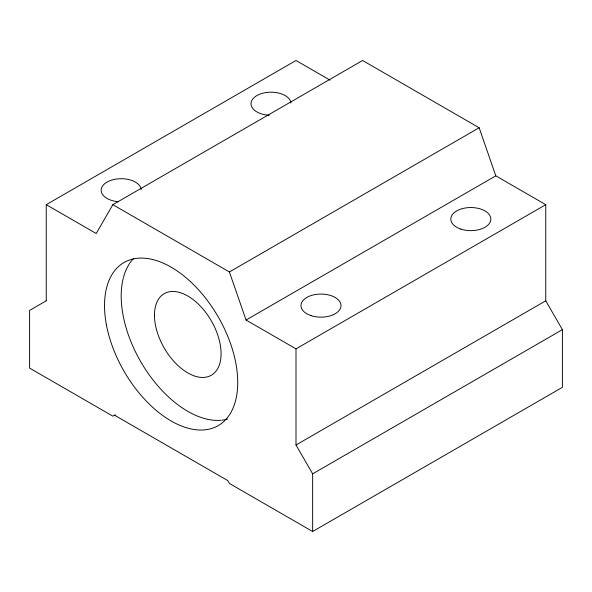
<?xml version="1.0" encoding="UTF-8"?>
<svg xmlns="http://www.w3.org/2000/svg" width="592" height="592" viewBox="0 0 592 592"><rect width="100%" height="100%" fill="white"/><g stroke="black" fill="none" stroke-linecap="round" stroke-linejoin="round"><path stroke-width="0.89" d="M114.515 415.199L227.735 480.563L229.4 483.449L312.65 531.512L562.4 387.323L562.4 329.648L545.75 300.81L545.75 204.677L495.8 175.839L479.15 127.776L362.6 60.488L112.85 204.677L96.2 233.514L46.25 204.677L46.25 300.81M46.25 204.677L296 60.488L330.092 80.172M46.413 300.714L29.6 310.423L29.6 368.098L112.85 416.161L115.255 414.777M112.85 204.677L229.4 271.965L479.15 127.776M229.4 271.965L246.05 320.028L495.8 175.839M246.05 320.028L296 348.873L545.75 204.677M312.65 531.512L312.65 473.837L296 444.999L545.75 300.81M312.65 473.837L562.4 329.648M296 348.873L296 444.999M227.432 419.099A94.158 54.36 60 0 1 221.993 420.157M221.068 420.253A94.158 54.36 60 0 1 147.571 372.523A94.158 54.36 60 0 1 123.254 278.225M123.462 277.426A94.158 54.36 60 0 1 129.641 263.41M130.114 262.722A94.158 54.36 60 0 1 133.651 258.43M118.563 201.717A20.017 11.559 0 0 1 101.202 189.499A20.017 11.559 0 0 1 121.182 178.703A20.017 11.559 0 0 1 141.148 189.507M269.286 115.255A20.017 11.559 0 0 1 251.023 103.326A20.017 11.559 0 0 1 270.736 92.189A20.017 11.559 0 0 1 290.998 102.993M154.475 315.225A47.094 27.188 60 0 0 204.425 377.363A47.094 27.188 60 0 0 204.425 310.763A47.094 27.188 60 0 0 154.475 315.225M106.382 324.727A94.187 54.383 60 0 0 217.027 426.284A94.187 54.383 60 0 0 189.965 281.178A94.187 54.383 60 0 0 106.382 324.727M460.82 229.104A20.017 11.559 0 0 0 490.842 219.099A20.017 11.559 0 0 0 460.82 209.087A20.017 11.559 0 0 0 460.82 229.104M310.97 315.617A20.017 11.559 0 0 0 340.992 305.613A20.017 11.559 0 0 0 310.97 295.608A20.017 11.559 0 0 0 310.97 315.617"/></g></svg>
